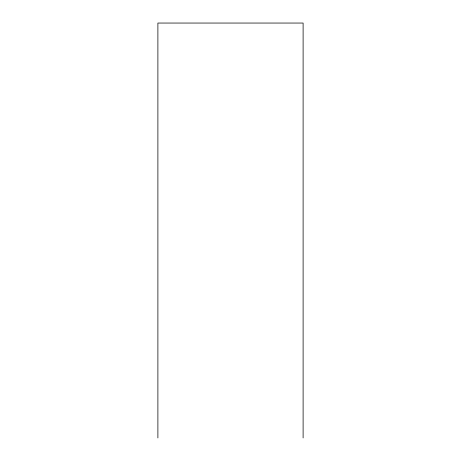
<?xml version="1.0" encoding="UTF-8"?>
<svg xmlns="http://www.w3.org/2000/svg" width="461" height="461" viewBox="0 0 461 461"><rect width="100%" height="100%" fill="white"/><g stroke="black" fill="none" stroke-linecap="round" stroke-linejoin="round"><path stroke-width="0.69" d="M303.108 437.95L303.108 23.05L157.893 23.05L157.893 437.95"/></g></svg>
